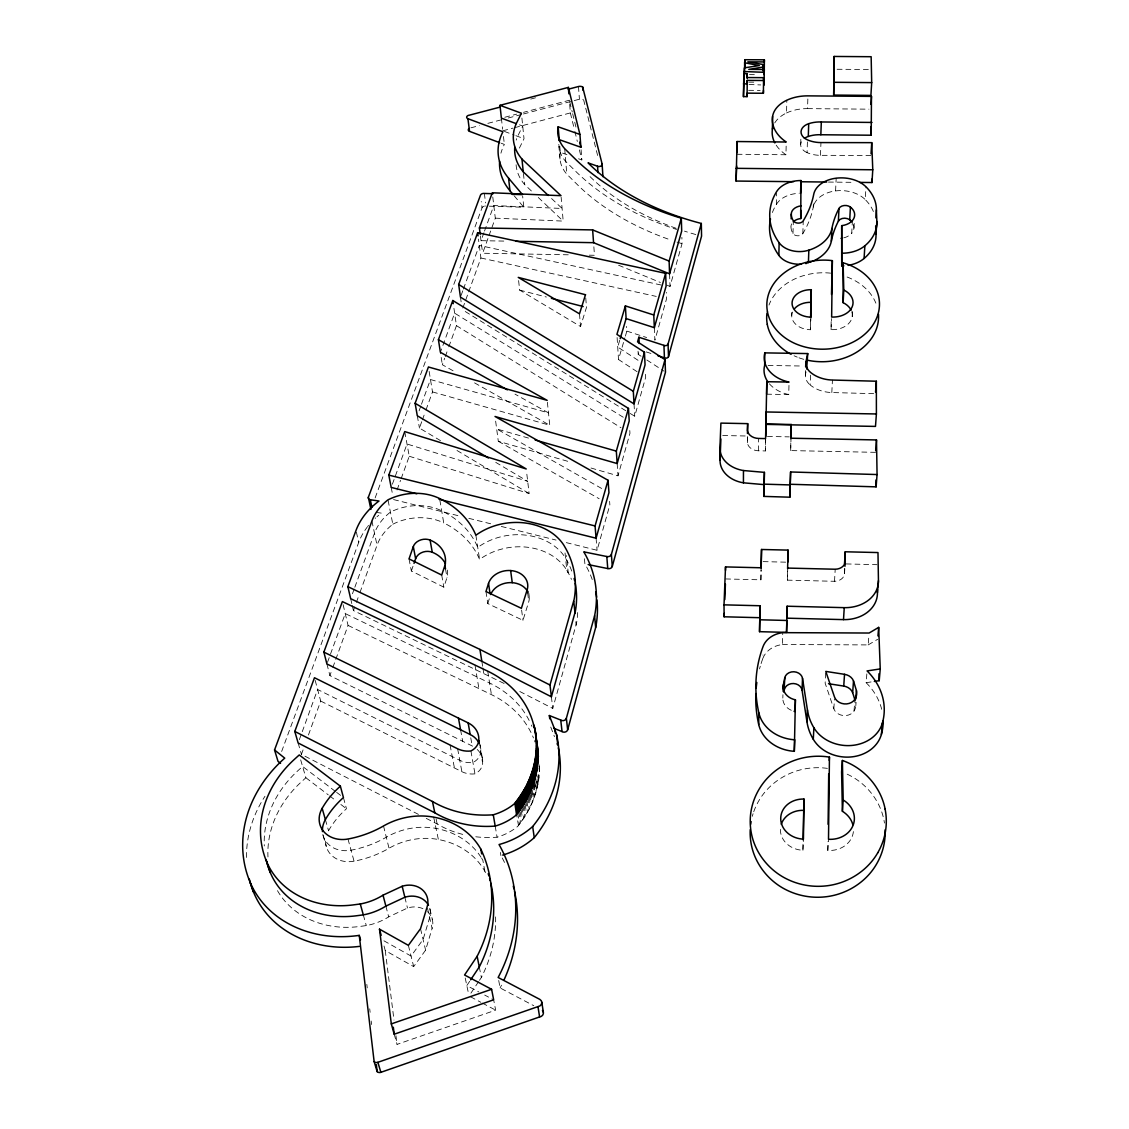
<?xml version="1.0" encoding="UTF-8"?>
<svg xmlns="http://www.w3.org/2000/svg" width="1129" height="1129" viewBox="0 0 1129 1129"><rect width="100%" height="100%" fill="white"/><g stroke="black" fill="none" stroke-linecap="round" stroke-linejoin="round"><path stroke-width="0.75" stroke-dasharray="5 3.75" d="M765.688 439.618L765.391 450.937L758.505 450.796A11.375 8.679 0.5 0 1 747.412 442.751L747.426 436.556M758.505 450.796L758.632 438.447M475.775 836.772A95.796 81.006 -11.2 0 0 497.085 837.21A52.343 44.765 -12.6 0 0 517.562 826.541C531.9 809.535 540.269 787.125 539.464 764.756M725.608 578.951L760.904 579.812L761.031 569.496M851.76 311.731A20.477 14.818 1.9 0 1 831.057 329.64L831.184 319.07M853.397 831.593A24.753 21.536 7.3 0 1 827.811 850.419L827.91 841.712M765.391 450.937L765.561 438.588M761.087 663.584A167.304 138.302 9 0 1 762.894 658.348L762.936 654.975M780.393 829.392A22.848 19.941 5.8 0 0 802.931 850.264L803.044 841.585M792.445 312.07A18.925 13.703 1.4 0 0 810.453 329.739L810.594 319.451M875.568 452.334L790.681 450.584L790.907 436.895M772.377 212.506A87.004 60.684 2.1 0 1 776.385 204.349L776.583 193.228M844.52 568.536L844.548 573.179A10.457 8.34 3.8 0 1 834.514 581.294L787.421 580.151L787.576 570.357M774.734 122.934A34.096 22.876 0.6 0 1 786.546 112.971L786.828 100.213M737.096 154.264L785.953 154.758L786.207 143.609M760.904 579.812L761.158 569.877M813.797 205.097A28.098 19.461 1.6 0 0 813.261 207.073A148.139 102.273 -2.3 0 1 802.846 233.562A5.349 3.754 0.8 0 1 797.935 235.806A5.349 3.754 0.8 0 1 792.995 233.52A24.64 17.203 1.2 0 1 790.963 226.774L791.048 223.598M766.633 394.176L788.734 394.557L789.016 383.648M792.995 233.52L793.334 220.832M762.894 658.348A24.584 20.308 2.8 0 1 782.439 644.518L782.764 632.649M791.725 315.598L791.81 312.451M782.834 698.075L782.933 694.73M790.681 450.584L791.02 438.221M787.421 580.151L787.76 568.085M800.687 144.23L800.87 137.851M802.846 233.562L803.241 220.861M747.412 442.751L747.624 436.02M786.546 112.971A35.945 24.132 0.6 0 1 807.545 108.624L807.941 95.866M870.939 155.421L820.473 155.336A24.457 16.455 0.9 0 1 807.066 152.641L807.475 139.883M805.358 375.237L805.513 370.552M813.261 207.073L813.374 203.897M810.453 329.739L810.918 317.15M873.691 393.668L831.819 392.539A29.806 22.03 2.3 0 1 810.255 385.031L810.721 372.542M820.473 155.336L820.966 142.579M802.931 850.264L803.425 839.129M814.178 204.137A28.098 19.461 1.6 0 1 835.587 190.914L836.18 178.184M831.057 329.64L831.565 318.618M831.819 392.539L832.44 380.05M825.68 673.096L825.144 683.186L833.851 708.829A10.98 9.173 5.8 0 0 843.321 715.532A10.98 9.173 5.8 0 0 854.032 711.002A15.933 13.294 5.6 0 0 855.641 702.69M843.758 237.852A15.735 10.98 1.7 0 0 851.732 233.251L852.423 220.55M853.947 228.143L854.216 223.373M834.514 581.294L835.206 569.228M852.24 316.515L852.607 310.207M833.851 708.829L834.458 698.823M873.38 211.518A56.563 39.402 1.2 0 0 865.223 199.565L865.999 186.821M844.52 573.715L844.859 568M827.811 850.419L828.503 839.284M854.032 711.002L854.766 700.996M855.824 705.681L856.078 702.337M782.439 644.518L868.173 644.913L868.977 634.724M881.693 709.294A69.067 58.031 4.7 0 0 866.141 682.706L866.945 672.616M519.806 691.512L552.773 708.419L576.538 623.166A116.936 94.017 -10.3 0 0 577.709 611.311M806.021 371.893L805.386 374.772A18.6 13.788 2.1 0 0 810.255 385.031M666.802 285.115L670.019 286.441L682.043 243.681L681.874 237.344M566.306 542.626L597.086 550.289L609.858 504.832L609.604 501.347M591.031 468.027L618 475.817L629.954 433.282L629.587 427.101M630.236 413.482L634.738 416.262L645.675 377.326L645.365 371.102M641.089 356.242L638.21 354.379L639.099 351.288M637.095 371.709L618.509 359.516L624.887 337.797M625.381 336.132L626.849 331.107L626.567 326.422M619.694 340.337L617.718 347.04L639.296 361.111M384.029 946.003L385.243 950.562L413.694 966.607L425.605 950.124L432.111 928.419L427.51 908.351M485.964 591.525L487.784 603.578L522.967 620.329L528.781 601.63A20.181 16.201 -8.4 0 0 528.824 594.348M518.606 280.571L519.665 290.097L580.532 326.507L586.487 307.413L585.626 296.306M487.784 603.578L490.339 595.491M409.023 558.883L411.365 571.006L443.824 587.151L447.013 577.582A31.584 24.909 -11.3 0 0 447.394 569.849M411.365 571.006L413.482 564.867M418.436 814.376L301.429 754.384L303.193 749.543M308.443 734.993L320.707 701.067L314.469 677.739M472.614 746.184A23.441 19.8 -13 0 0 472.19 745.973L329.908 675.622L332.251 669.144M332.829 667.521L335.172 661.044M335.765 659.421L348.057 625.41L342.383 601.588M504.113 683.468L353.433 610.549L355.79 604.015M356.383 602.392L359.332 594.221M359.925 592.598L377.03 545.265A54.869 43.015 -10.6 0 1 392.821 524.195L387.995 499.837M397.055 489.958L400.541 480.333M401.12 478.724L409.248 456.257L405.029 433.141M440.479 440.62L419.438 428.06L421.809 421.484M422.401 419.847L425.379 411.633M425.972 409.982L432.506 391.918L428.427 366.996M453.068 370.778L442.328 364.723L444.685 358.218M445.278 356.581L448.213 348.438M448.806 346.815L456.455 325.646L453.491 305.253M462.819 308.048L468.069 293.512M468.648 291.903L480.912 258.005L478.47 239.066M568.254 254.801L482.619 253.249L488.391 237.302M488.97 235.707L495.306 218.165L492.47 194.386M299.312 739.749L301.683 733.271M302.276 731.648L317.616 689.48L459.785 760.325A21.747 18.276 -12.1 0 0 472.966 762.512A14.338 12.08 -12.5 0 0 480.742 752.112A23.624 19.87 -12.9 0 0 479.896 745.098M327.495 662.328L345.248 613.583L489.591 682.989A105.293 88.499 -14.1 0 1 528.809 719.766L529.487 721.078A105.293 88.499 -14.1 0 1 530.743 723.731M352.46 593.769L354.238 588.872M354.845 587.235L374.489 533.227A55.25 43.128 -10.5 0 1 390.422 512.1A48.9 38.132 -11 0 1 441.665 510.788A97.616 76.744 -12.3 0 1 477.75 547.438A56.873 45.386 -8 0 1 565.177 557.543L567.195 561.071A117.783 94.286 -10.3 0 1 572.022 571.768M392.37 484.214L407.019 444.007L527.695 481.335L494.417 461.578M419.099 410.815L420.891 405.875M421.484 404.224L430.474 379.542L548.482 412.889L514.993 394.12M461.055 295.53L462.819 290.689M463.412 289.066L479.289 245.43L664.388 285.722M483.932 232.701L481.025 240.675L503.887 241.084M484.51 231.092L493.81 205.549L562.101 208.47L550.825 197.843M281.657 751.462L358.683 542.47A74.189 58.172 -10.6 0 1 367.108 527.257M375.153 497.875L482.041 207.807L481.264 201.498M521.908 118.037L524.011 138.712L519.411 148.068A67.034 45.513 -4 0 0 518.691 149.621M470.934 993.139L478.527 981.722M479.486 980.297L481.377 977.446A147.08 127.662 -23.2 0 0 495.462 913.178M469.692 981.284L466.827 985.589L478.752 991.911M300.681 759.873L305.874 777.74L300.37 782.778A108.243 92.282 -18.9 0 0 267.968 856.953M518.536 825.736L516.616 814.715M277.48 890.654A88.118 75.008 -19.9 0 0 358.627 926.613L366.29 925.582A54.799 47.037 -20.7 0 0 388.672 916.875L407.484 908.041A20.308 17.838 -20.3 0 1 423.53 908.958M868.173 644.913L877.67 639.296M394.204 1034.22L397.041 1044.381L495.659 1010.159L493.655 999.814L484.708 995.072M470.892 127.831L479.373 125.601M487.855 123.371L501.417 119.787M508.205 118.009L521.767 114.424M523.461 113.973L579.417 99.225A4.079 2.695 -4 0 1 582.846 99.352M502.8 130.823L512.933 128.127M514.612 127.69L570.357 112.928L569.369 100.241L523.489 112.335M530.715 99.07L537.545 97.277M504.79 117.261L516.687 114.128M866.141 682.706L872.675 681.704M749.444 74.627L754.355 74.655M837.097 69.264L868.638 69.504M748.739 82.135L753.89 82.177M748.626 90.32L760.17 90.405M807.545 108.624L868.935 109.174M828.418 182.065L854.554 182.348M768.073 365.457L802.169 366.022M589.225 255.182L594.475 255.281L593.558 242.679M722.701 435.526L745.959 435.992M767.438 436.429L789.227 436.867M763.133 561.621L785.967 562.171M846.214 563.935L877.007 564.683M489.379 206.184L523.814 207.256L522.656 196.206M749.063 84.492L760.763 84.943M495.306 218.165L563.188 221.101L561.141 197.279M376.282 512.383L381.461 513.145A74.189 58.172 -10.6 0 0 376.959 516.772M480.912 258.005L656.259 296.419M393.584 499.582L458.572 515.784M468.831 518.338L491.059 523.87M501.318 526.439L556.047 540.071M519.665 290.097L546.394 297.026M432.506 391.918L549.752 425.238L547.353 401.938M528.471 438.08L496.675 428.949L602.886 489.182M495.645 421.145L498.298 441.256L570.794 462.184M409.248 456.257L529.134 493.542L526.594 472.063M677.019 242.1L682.043 243.681M626.849 331.107L646.635 337.529M646.183 351.909L651.165 353.532M559.772 145.98L560.309 152.316L566.941 154.673M578.528 158.78L581.844 159.951L580.899 147.264M519.439 124.825L522.727 126.039L518.098 135.409A67.43 45.527 -4 0 0 516.207 140.095M504.423 131.43L514.217 135.071M515.854 135.678L524.011 138.712M501.177 143.228L504.353 144.413A83.532 56.718 -4 0 0 500.923 153.177M847.103 277.014C860.369 281.968 872.463 292.058 876.866 305.86M618.579 265.23L660.366 282.462M794.096 355.79L797.229 357.131M348.057 625.41L491.425 694.631A104.503 88.175 -14.3 0 1 530.376 731.296L531.053 732.594A104.503 88.175 -14.3 0 1 533.452 737.929M320.707 701.067L461.888 771.7A21.592 18.219 -12.2 0 0 474.97 773.873A14.225 12.024 -12.6 0 0 482.69 763.5L479.896 747.144M847.202 774.198C865.802 782.707 880.154 800.221 884.007 820.402A81.189 70.802 5.9 0 1 884.459 823.069M426.24 818.37L437.163 823.972A95.796 81.006 -11.2 0 0 465.43 835.023M498.708 980.466L500.105 987.931L533.805 1005.713M470.511 996.78L480.869 1002.298M482.351 1003.088L495.659 1010.159M474.561 382.886L549.752 425.238M383.902 940.796L411.055 956.065L423.079 939.511L429.655 917.694A20.463 17.909 -20 0 0 429.472 907.434M498.298 441.256L599.16 498.736M457.005 450.485L529.134 493.542M465.233 311.505L628.74 412.565M623.25 417.25L454.634 313.156L440.395 352.304L442.328 364.723M456.455 325.646L620.978 427.722M646.832 359.982L664.05 371.187M335.271 791.33L302.586 766.436L297.04 771.488A109.076 92.649 -18.6 0 0 264.299 845.96M336.625 792.36L343.442 797.554L346.448 808.759A86.721 74.683 -18.2 0 0 328.553 830.718A26.108 22.128 -19.7 0 0 328.045 831.664M305.874 777.74L328.257 794.844M329.668 795.917L335.257 800.193M340.859 804.469L346.448 808.759M516.094 164.763A67.034 45.513 -4 0 0 524.576 184.493L532.041 191.577M538.279 197.476L563.188 221.101M560.309 152.316A51.92 35.211 -3.4 0 0 566.8 174.176L578.598 185.862A255.747 168.193 0.1 0 0 671.078 240.11M514.231 195.853L523.814 207.256M550.754 727.076L554.466 736.687M323.106 835.545L326.323 846.595M298.141 742.995L301.429 754.384M325.378 819.598L328.553 830.718M363.312 914.871L366.29 925.582M347.986 839.016L354.054 861.187A92.465 77.097 -18.2 0 0 389.025 848.26A64.833 56.563 -18.8 0 1 438.377 839.496A75.925 66.371 -19.3 0 1 484.849 871.278A147.08 127.662 -23.2 0 1 486.811 875.638M385.878 906.107L388.672 916.875M326.902 663.965L329.908 675.622M583.58 99.705L598.215 157.862M408.373 945.354L413.694 966.607M383.521 825.976L389.025 848.26M569.778 101.92L572.248 111.997M572.657 113.676L575.959 127.111M570.357 112.928L574.463 129.722M574.873 131.401L577.328 141.478M579.375 149.875L581.844 159.951M404.859 897.245L407.484 908.041M420.51 928.715L425.605 950.124M350.667 598.68L351.853 603.775M352.248 605.469L353.433 610.549M429.937 908.944L432.379 919.712M356.397 532.14L358.683 542.47M465.219 978.024L468.718 994.508M371.921 521.019L377.03 545.265M433.663 817.128L438.377 839.496M436.161 819.188L437.163 823.972M479.275 966.932L481.377 977.446M391.198 487.432L392.694 495.024M450.076 745.027L454.422 767.96M457.64 748.795L461.888 771.7M484.849 871.278L482.859 860.298A76.518 66.667 -19 0 0 481.66 858.266M460.576 729.786L462.664 741.259M470.92 750.983L474.97 773.873M470.751 737.787L472.19 745.973M441.707 575.056L443.824 587.151M417.293 415.754L419.438 428.06M445.518 568.931L447.013 577.582M479.994 744.35L482.506 759.083M500.373 852.423L500.909 855.584M495.194 826.089L497.085 837.21M439.844 500.034L443.725 522.896A96.925 76.546 -12.4 0 1 479.585 559.476A56.478 45.259 -8.1 0 1 566.405 569.581L568.226 572.784L566.49 555.524M475.027 665.094L478.908 688.577M481.829 661.298L482.633 666.322M482.902 667.987L483.706 673.011M487.728 671.176L491.425 694.631M518.874 811.765L520.568 822.956M475.888 535.231L479.585 559.476M517.759 813.247L519.467 824.424M521.245 810.368L522.685 819.964M520.187 811.878L521.64 821.475M523.023 805.725L524.689 816.93M522.035 807.249L523.701 818.454M525.154 804.229L526.566 813.854M524.223 805.781L525.634 815.392M526.933 801.096L528.316 810.735M525.818 801.068L527.455 812.301M528.57 797.921L529.953 807.56M527.539 797.907L529.162 809.154M530.813 793.108L532.182 802.761M460.463 297.153L461.126 301.838M530.094 794.717L531.463 804.37M529.346 796.326L530.729 805.965M533.424 793.052L534.102 797.893M532.14 789.848L533.495 799.515M531.491 791.485L532.846 801.138M534.412 783.272L535.753 792.967M533.89 784.923L535.231 794.604M533.114 784.965L534.68 796.255M536.811 781.494L537.475 786.349M535.767 778.304L537.094 788M536.021 784.81L536.684 789.665M534.892 781.621L536.233 791.316M538.462 774.776L538.9 778.022M538.025 774.833L538.688 779.687M537.771 776.498L538.434 781.353M537.714 779.786L538.152 783.018M537.39 781.451L537.827 784.683M539.097 764.799L539.521 768.059M539.069 766.464L539.507 769.724M539.013 768.129L539.45 771.375M521.612 610.041L522.967 620.329M527.68 593.007L528.781 601.63M480.418 235.905L482.619 253.249M528.824 593.289L529.261 596.733M385.243 950.562L393.993 1020.051M395.954 1035.688L397.041 1044.381M484.383 193.454L485.555 202.91M551.389 696.805L552.773 708.419M366.826 984.389L367.235 987.875M369.719 1008.804L370.129 1012.304M371.173 1021.025L371.582 1024.511M501.389 118.15L502.617 129.228M503.478 136.496L504.353 144.413M523.433 173.429L524.576 184.493M565.036 552.956L566.786 570.216L568.409 573.08A116.936 94.017 -10.3 0 1 571.486 579.417M575.818 621.769L576.157 625.156M584.427 558.742L584.893 563.907A136.778 109.993 -10.4 0 1 592.852 581.308M559.998 158.977L558.911 146.304A52.23 35.225 -3.4 0 0 565.756 161.503L577.625 173.203A257.243 168.221 0.1 0 0 676.624 229.441M564.698 148.689L566.8 174.176M596.084 538.208L597.086 550.289M579.487 313.834L580.532 326.507M578.485 86.524L579.417 99.225M617.168 463.553L618 475.817M617.111 337.543L618.509 359.516M634.032 403.872L634.738 416.262M638.054 351.246L638.21 354.379M654.34 327.678L654.891 340.196L666.576 298.677L666.336 292.383M669.568 273.839L670.019 286.441M246.517 857.461A129.877 110.741 -18.9 0 1 264.976 796.27M367.588 526.636A74.189 58.172 -10.6 0 1 368.562 525.408M375.138 518.409A74.189 58.172 -10.6 0 1 375.745 517.858M482.041 207.807A3.119 2.145 -6.3 0 1 483.904 206.254M484.708 206.071A3.119 2.145 -6.3 0 1 485.541 206.028M695.789 234.536A239.531 157.481 0.1 0 1 684.47 231.135M676.186 228.326A239.531 157.481 0.1 0 1 588.957 175.531M501.516 985.18A169.491 147.137 -23.3 0 1 500.105 987.931M502.236 857.984A169.491 147.137 -23.3 0 1 504.719 862.881M354.054 861.187A26.108 22.128 -19.7 0 1 325.985 837.605M427.566 911.696A20.308 17.838 -20.3 0 1 432.111 928.419M477.214 749.444A23.441 19.8 -13 0 1 482.69 763.5M534.497 740.666A104.503 88.175 -14.3 0 1 534.991 742.035M392.836 524.195A48.561 38.047 -11.1 0 1 443.725 522.896M827.402 768.369A61.446 53.359 6.6 0 0 810.848 768.045C790.342 769.964 770.853 781.48 759.888 799.007A81.486 70.986 7.5 0 0 753.495 812.414M752.309 816.295A81.486 70.986 7.5 0 1 753.071 813.699M759.549 668.904A167.304 138.302 9 0 1 760.283 666.237M791.302 710.31A15.481 12.927 3.7 0 1 783.046 696.452M788.734 394.557A33.743 24.993 1.3 0 1 769.004 383.338M830.648 273.147A50.89 36.735 1.7 0 0 816.86 273.063C800.743 274.545 784.542 281.742 774.607 294.852A67.387 48.815 2 0 0 769.004 305.042M803.777 359.318A51.115 37.13 1.7 0 1 797.215 357.131M853.411 224.558A16.328 11.403 1.6 0 1 851.732 233.251M776.385 204.349A26.56 18.445 0.8 0 1 799.276 193.285M790.963 226.774A12.01 8.397 0.9 0 1 791.655 223.909M835.587 190.914A29.241 20.251 1.7 0 1 865.223 199.565M807.066 152.641A13.83 9.328 0.8 0 1 802.931 139.629M785.953 154.758A46.769 31.372 0.9 0 1 775.482 144.032M481.039 857.278A76.518 66.667 -19 0 0 436.048 828.404A65.341 56.817 -18.5 0 0 386.301 837.21A93.171 77.379 -18 0 1 351.048 850.193A26.306 22.227 -19.4 0 1 322.668 833.597M531.35 725.072A105.293 88.499 -14.1 0 1 531.914 726.427M558.841 145.359A52.23 35.225 -3.4 0 1 558.813 144.399"/><path stroke-width="1.5" d="M763.458 90.433L763.387 93.27L747.2 93.142L747.088 96.628L743.446 96.6L743.842 73.611L747.144 73.639L747.13 78.423M764.192 82.262L764.107 85.07L764.375 59.809L744.957 59.724L744.618 62.772L759.295 65.553L744.477 67.839L743.446 96.6M747.68 423.643L747.454 430.375A11.459 8.693 0.5 0 0 758.632 438.447L765.561 438.588L765.942 423.996L791.246 424.504L791.02 438.221L876.499 439.943L877.064 474.547L790.596 471.978L789.863 497.197L763.754 496.393L764.234 484.637L743.432 482.817L743.461 470.539A29.594 22.622 0.3 0 1 719.935 447.663L720.909 423.107L747.68 423.643L747.44 433.465M744.477 67.839L744.053 84.294M744.618 67.557L744.618 62.772M744.928 67.698L744.957 59.724M747.088 96.628L747.243 80.385L763.529 80.512L763.599 77.675L747.017 77.548L747.144 73.639M762.894 70.28L763.119 64.508L747.85 61.855L764.333 61.94L764.375 59.809M763.049 70.887L763.119 64.508M763.387 93.27L763.599 77.675M759.676 619.779L786.885 620.47L786.546 632.381L759.535 631.675L760.043 605.751L724.014 604.848L725.51 566.913L761.045 567.774L761.539 549.484L788.056 550.105L787.605 568.734M758.857 712.907A38.569 32.318 3.7 0 0 794.731 739.791L794.308 751.307A38.287 32.205 3.8 0 1 758.716 724.508L758.857 712.907A168.56 138.782 8.8 0 1 763.063 646.522A24.753 20.364 2.7 0 1 782.764 632.649L869.104 633.03L878.672 627.385L880.239 668.918L879.209 680.688L874.312 681.45M759.535 631.675L760.043 605.751M761.539 549.484L761.2 568.212M831.494 294.429L832.355 260.644L831.226 260.489A51.214 36.791 1.7 0 0 817.354 260.404C801.153 261.886 784.853 269.069 774.819 282.236A67.825 48.872 2 0 0 767.466 311.787M832.355 260.644L831.65 317.051A20.618 14.832 1.9 0 0 852.056 307.088A20.618 14.832 1.9 0 0 843.786 290.026L843.109 262.831C859.183 267.305 874.481 279.131 878.517 295.939A67.655 48.745 1.4 0 1 872.308 325.886C862.457 339.773 845.649 347.337 829.025 348.889A51.454 37.186 1.7 0 1 797.596 344.599C783.3 339.095 770.401 327.311 767.452 311.787M828.107 824.311L828.7 773.817M877.727 852.832C866.945 871.532 846.651 883.936 825.285 885.969A62.278 54.291 6.6 0 1 787.195 879.195C768.256 870.064 753.96 851.576 750.912 830.648A82.121 71.282 7.3 0 1 760.057 787.689C771.093 770.049 790.766 758.519 811.384 756.571A61.926 53.585 6.4 0 1 828.079 756.896L829.448 757.136L828.503 839.284A24.951 21.62 7.1 0 0 853.185 825.031A24.951 21.62 7.1 0 0 843.194 799.995L842.389 760.466C863.727 767.889 880.86 786.8 885.136 809.126M323.868 652.125L468.14 722.87A23.808 19.941 -12.7 0 1 478.767 740.525A14.451 12.123 -12.3 0 1 470.92 750.983A21.917 18.346 -11.9 0 1 457.64 748.795L314.469 677.739L294.796 731.437L432.449 801.477A97.249 81.584 -11 0 0 493.274 814.785A53.148 45.104 -12.3 0 0 514.104 804.031C531.773 783.314 540.622 754.243 534.553 727.344A88.528 74.359 -13.2 0 0 533.565 724.536A106.098 88.824 -13.9 0 0 527.892 709.379L527.215 708.066A106.098 88.824 -13.9 0 0 487.728 671.176L342.383 601.588L323.868 652.125L326.902 663.965L470.172 734.513A23.624 19.87 -12.9 0 1 479.218 743.446M294.796 731.437L298.141 742.995L434.82 812.809A96.515 81.288 -11.1 0 0 495.194 826.089A52.738 44.934 -12.4 0 0 515.854 815.378C533.396 794.703 542.132 765.758 536.106 738.973A87.85 74.091 -13.3 0 0 535.795 738.056M806.656 369L807.729 353.575L764.827 352.883L764.658 365.401A33.743 24.993 1.3 0 0 767.96 381.983M763.754 496.393L764.404 472.359L743.461 470.539M764.234 484.637L764.404 472.359M765.758 436.387L766.097 411.972L876.4 413.962L876.344 381.221L832.44 380.05A30.003 22.072 2.2 0 1 810.721 372.542A18.727 13.816 2 0 1 805.824 362.268L807.729 353.575M766.633 394.176L766.803 381.701L789.058 382.082A33.969 25.036 1.3 0 1 764.827 352.883M803.072 839.849L803.975 799.064A23.032 20.012 5.7 0 0 780.718 818.313A23.032 20.012 5.7 0 0 803.425 839.129L803.975 799.064M810.622 317.743L811.285 289.701A19.052 13.731 1.4 0 0 792.064 303.08A19.052 13.731 1.4 0 0 810.918 317.15L811.285 289.701M774.875 142.946A46.769 31.372 0.9 0 1 772.405 129.214L772.589 116.47A34.307 22.89 0.6 0 1 786.828 100.213A36.156 24.132 0.6 0 1 807.941 95.866L871.461 96.388L871.207 135.226L820.839 134.746A25.332 17.133 0.9 0 0 808.293 136.44A13.83 9.328 0.8 0 0 804.427 138.359M786.546 632.381L787.125 606.217L844.252 607.656A34.406 27.491 4.3 0 0 878.447 580.701L877.981 552.561L845.254 551.785L844.506 563.907M794.308 751.307L795.409 699.825A15.594 12.969 3.6 0 1 783.357 684.753L784.838 677.513A8.99 7.451 3.3 0 1 793.955 671.769A8.99 7.451 3.3 0 1 802.521 678.36L807.447 710.056L806.939 721.685A62.405 52.146 7.1 0 0 813.303 739.312A36.594 30.737 6.2 0 0 850.292 757.023A36.594 30.737 6.2 0 0 881.396 734.4A69.067 58.031 4.7 0 0 883.174 720.725M801.491 264.158A22.509 15.862 0.9 0 1 778.869 255.394L779.123 242.721A87.554 60.74 2 0 1 776.611 191.634A26.715 18.459 0.7 0 1 800.941 180.541L800.757 218.546A12.01 8.397 0.9 0 0 793.278 221.778M764.178 74.697L764.234 72.566M766.803 381.701L765.914 424.391L875.483 426.409L876.4 413.962M791.161 218.843L791.288 214.087A12.08 8.397 0.8 0 1 801.138 205.845M783.173 691.428L783.357 684.753M790.907 436.895L791.246 424.504M787.717 562.214L788.056 550.105M783.921 692.119L784.838 677.513M789.863 497.197L790.201 484.934L763.924 484.143M790.596 471.978L790.244 484.27L876.118 486.853L877.064 474.547M787.125 606.217L786.786 618.17L843.504 619.623A34.166 27.406 4.4 0 0 877.445 592.753L878.447 580.701M800.56 193.271L800.941 180.541M808.293 136.44L808.703 123.682A25.487 17.147 0.9 0 1 821.319 121.974L871.997 122.44M747.243 80.385L747.13 83.885L743.475 83.842M808.406 262.845L808.844 250.186A40.39 28.197 0.6 0 0 831.918 228.467A141.125 98.279 4.7 0 1 838.988 208.47A6.788 4.699 1.7 0 1 850.419 207.087A16.441 11.403 1.6 0 1 852.423 220.55A15.834 10.994 1.6 0 1 841.698 225.645L841.74 265.894A30.243 21.253 1.8 0 0 843.871 265.823M805.654 366.953L805.824 362.268M795.409 699.825L794.999 711.482A15.481 12.927 3.7 0 1 794.04 711.256M793.574 181.684L736.08 181.049L737.082 141.534L786.236 142.014A47.051 31.386 0.8 0 1 772.589 116.47M736.08 181.049L736.644 165.977M820.839 134.746L821.319 121.974M743.432 482.817A29.396 22.58 0.3 0 1 720.062 459.983L720.895 438.983M759.902 617.704L724.126 616.787L724.268 613.343M724.804 599.584L725.411 584.116M806.939 721.685L802.056 690.101L802.521 678.36M834.133 56.45L833.682 95.076L870.911 95.4L871.687 82.6L871.151 56.718L834.133 56.45L833.682 95.076M812.852 261.194A40.136 28.169 0.6 0 0 831.339 241.169L831.918 228.467M813.303 739.312L813.868 727.753A62.871 52.329 6.9 0 1 807.447 710.056M831.339 241.169A140.236 98.181 4.8 0 1 838.381 221.185L838.988 208.47M841.74 265.894L841.698 225.645M843.109 262.831L843.123 302.657A20.477 14.818 1.9 0 1 851.139 310.193M843.123 302.657L843.786 290.026M851.76 221.778A16.328 11.403 1.6 0 0 849.728 219.802L850.419 207.087M829.25 760.41L829.448 757.136M870.981 104.39L871.461 96.388M844.972 566.278L845.254 551.785M848.091 265.371A30.243 21.253 1.8 0 0 864.08 258.485L864.87 245.797A53.049 36.947 1.3 0 0 876.866 221.496L876.4 209.923A56.902 39.43 1.2 0 0 865.999 186.821A29.41 20.28 1.6 0 0 836.18 178.184A28.267 19.475 1.6 0 0 813.713 194.357A149.042 102.344 -2.3 0 1 803.241 220.861A5.391 3.754 0.7 0 1 798.302 223.119A5.391 3.754 0.7 0 1 793.334 220.832A24.796 17.217 1.1 0 1 791.288 214.087M871.038 153.826L871.729 142.649L820.966 142.579A24.598 16.455 0.9 0 1 807.475 139.883A13.915 9.342 0.8 0 1 801.054 131.486A13.915 9.342 0.8 0 1 808.703 123.682M843.504 619.623L844.252 607.656M859.776 182.404L871.969 182.531L872.773 169.773L871.729 142.649M855.175 700.7L852.663 692.698A11.107 9.23 5.6 0 0 843.744 686.079L844.52 674.323L825.779 671.416L834.557 697.157A11.064 9.201 5.7 0 0 844.097 703.889A11.064 9.201 5.7 0 0 854.879 699.331A16.046 13.336 5.5 0 0 856.431 690.609L853.51 680.97A11.191 9.272 5.5 0 0 844.52 674.323M875.878 217.883L876.4 209.923M864.08 258.485A52.71 36.918 1.4 0 0 876.005 234.211L876.866 221.496M842.389 760.466L841.599 771.911L842.403 811.299A24.753 21.536 7.3 0 1 852.832 824.622M842.403 811.299L843.194 799.995M852.663 692.698L853.51 680.97M875.554 392.158L876.344 381.221M855.81 698.978L856.431 690.609M875.681 450.781L876.499 439.943M877.953 635.895L878.672 627.385M881.396 734.4L882.469 722.8A69.589 58.242 4.5 0 0 867.086 670.936L880.239 668.918M551.389 696.805L549.978 685.021L574.167 599.231A118.63 94.554 -10.2 0 0 565.954 548.877L563.935 545.349A57.283 45.513 -8 0 0 475.888 535.231A98.322 76.955 -12.2 0 0 439.59 498.51A49.253 38.231 -10.9 0 0 387.995 499.837A55.646 43.227 -10.4 0 0 371.921 521.019L347.859 586.657L350.667 598.68L481.829 661.298L551.389 696.805L575.367 611.283A117.783 94.286 -10.3 0 0 575.155 583.03M657.798 355.691L664.431 357.851A2.653 1.962 -2.3 0 0 668.523 356.552L701.561 236.102L701.321 223.443A240.943 157.51 0.1 0 1 588.04 162.858L597.551 166.231A3.006 2.046 -3.7 0 0 600.826 166.09A3.006 2.046 -3.7 0 0 602.124 164.001L582.663 87.004A4.107 2.695 -4 0 0 578.485 86.524L568.24 89.219M588.153 564.571L607.755 568.564A3.443 2.752 -4.5 0 0 612.285 566.448L665.489 372.118L664.995 359.643L637.56 341.875L638.887 337.232L663.937 345.361A2.667 1.962 -2.3 0 0 668.058 344.049L701.321 223.443M553.986 728.36L562.059 731.578A3.458 2.907 -7.6 0 0 567.661 729.814L595.66 627.555A136.778 109.993 -10.4 0 0 596.931 599.922M567.661 729.814L566.363 718.284L594.616 615.686A137.766 110.303 -10.3 0 0 583.792 551.855L606.809 556.526A3.458 2.752 -4.5 0 0 611.382 554.395L664.995 359.643M654.34 327.678L666.11 286.089L665.63 273.345L477.652 232.701L458.67 284.48L460.463 297.153L634.032 403.872L645.054 364.865L644.433 352.234L616.914 334.382L625.381 305.903L653.776 314.991L654.34 327.678L626.115 318.59L625.381 305.903M516.193 241.296L593.558 242.679L669.568 273.839L681.69 231.022L681.323 218.222L676.229 216.641A258.767 168.249 0.1 0 1 576.637 160.389L564.698 148.689A52.541 35.239 -3.4 0 1 558.149 126.815L579.925 134.436L580.899 147.264L559.236 139.643L558.149 126.815M439.012 499.272L596.084 538.208L608.954 492.625L608.051 480.262L495.024 416.474L616.321 451.12L617.168 463.553L535.16 440M617.168 463.553L629.22 420.934L628.472 408.402L452.8 300.512L438.419 339.716L440.395 352.304L507.373 389.844M653.776 314.991L665.63 273.345M669.568 273.839L669.13 261.081L681.323 218.222M596.084 538.208L595.068 525.945L608.051 480.262M616.321 451.12L628.472 408.402M634.032 403.872L633.327 391.311L644.433 352.234M620.188 338.672L626.115 318.59M527.243 589.55L521.386 608.319L485.964 591.525L488.532 583.425A19.8 15.82 -8.3 0 1 510.633 570.554A20.322 16.258 -8.4 0 1 527.243 589.55L527.68 593.007M444.911 565.46L441.707 575.056L409.023 558.883L413.313 546.577A11.459 8.961 -10.7 0 1 430.078 540.071A31.81 24.979 -11.2 0 1 444.911 565.46L445.518 568.931M414.018 563.343L415.613 558.728L413.313 546.577M416.813 493.782L391.198 487.432L388.799 475.111L404.746 431.588L526.227 468.958L415.119 403.279L428.427 366.996L547.198 400.372L438.419 339.716M480.206 234.31L479.402 227.945L492.286 192.791L561 195.684L521.951 159.048A67.839 45.555 -4 0 1 516.743 122.581L521.429 113.225L499.978 105.336L501.389 118.15L516.165 123.611M280.542 763.373L278.016 761.341L274.545 749.966L356.016 530.418A74.712 58.313 -10.5 0 1 378.991 501.022L370.312 499.752A2.851 2.187 -11.6 0 1 368.35 497.296L480.474 195.19A3.133 2.145 -6.3 0 1 484.383 193.454L493.048 193.722M470.652 979.845L479.275 966.932A148.238 128.254 -22.9 0 0 490.776 883.019M340.379 786.179A88.062 75.304 -17.7 0 0 322.16 808.322A26.503 22.312 -19.2 0 0 323.642 831.466A26.503 22.312 -19.2 0 0 347.986 839.016A93.876 77.661 -17.7 0 0 383.521 825.976A65.863 57.057 -18.2 0 1 433.663 817.128A77.125 66.964 -18.7 0 1 480.827 849.135A149.409 128.833 -22.5 0 1 477.144 956.263L464.569 975.004L491.609 989.3L493.655 999.814L394.204 1034.22L391.311 1023.89L379.499 929.167L408.373 945.354L420.51 928.715L427.157 906.799A20.632 17.993 -19.7 0 0 421.978 889.44A20.632 17.993 -19.7 0 0 402.178 886.265L383.027 895.17A55.66 47.446 -20.1 0 1 360.278 903.976L352.488 905.006A89.487 75.615 -19.3 0 1 266.557 861.512A109.922 93.03 -18.4 0 1 293.653 760.029L299.241 754.948L340.379 786.179L343.442 797.554A87.385 74.994 -17.9 0 0 325.378 819.598A26.306 22.227 -19.4 0 0 322.442 831.593M266.557 861.512L270.283 872.576A88.796 75.304 -19.6 0 0 355.579 915.887L363.312 914.871A55.222 47.249 -20.4 0 0 385.878 906.107L404.859 897.245A20.463 17.909 -20 0 1 428.512 905.275M274.545 749.966L284.734 758.138A130.879 111.192 -18.6 0 0 249.721 881.283A110.67 93.876 -19.6 0 0 359.248 935.376L374.136 1061.599A3.782 3.387 -29.4 0 0 377.876 1062.318L537.954 1006.616A4.177 3.839 -16.2 0 0 539.831 999.391L498.143 977.474A170.818 147.814 -22.9 0 0 499.046 844.534A74.034 63.069 -12.5 0 0 532.662 826.527A135.819 114.114 -14.5 0 0 556.555 734.542A107.678 90.828 -13.3 0 0 554.946 729.997L549.343 715.532L560.732 720.048A3.472 2.921 -7.5 0 0 566.363 718.284M374.136 1061.599L377.157 1071.619A3.754 3.373 -29.9 0 0 380.868 1072.324L539.606 1016.933A4.149 3.81 -16.6 0 0 542.442 1010.497M391.311 1023.89L491.609 989.3M499.978 105.336L568.353 87.399L579.925 134.436M500.02 107.128L469.311 115.186A2.822 1.877 -6.2 0 0 466.757 116.724A2.822 1.877 -6.2 0 0 467.942 118.714L469.537 131.359L499.597 142.635M762.936 67.091L748.795 69.377L764.333 69.504L764.248 72.312L744.082 71.536M834.246 82.304L871.687 82.6M736.066 168.334L872.773 169.773M800.546 181.755L826.668 182.037M479.402 227.945L592.64 229.907L669.13 261.081M787.76 568.085L835.206 569.228A10.528 8.355 3.8 0 0 845.296 561.085M512.1 194.315L522.487 194.64L508.572 178.142A84.026 56.746 -4 0 1 502.941 131.754L467.942 118.714M828.517 683.708L843.744 686.079M388.799 475.111L595.068 525.945M551.404 298.324L583.157 306.552M347.859 586.657L479.924 649.415L549.978 685.021M791.09 354.294C779.504 348.212 769.738 337.5 767.268 324.362M488.377 457.979L417.293 415.754L415.119 403.279M458.67 284.48L633.327 391.311M514.768 147.292A67.43 45.527 -4 0 0 523.263 171.848L548.327 195.472M499.597 161.165A83.532 56.718 -4 0 0 509.969 190.787L513.159 194.583M249.721 881.283L253.545 892.122A109.823 93.495 -19.9 0 0 359.332 946.398M377.876 1062.318L380.868 1072.324M359.248 935.376L360.546 939.935M322.16 808.322L325.378 819.598M360.278 903.976L363.312 914.871M379.499 929.167L381.15 935.32M383.027 895.17L385.878 906.107M579.657 142.226L580.899 147.264M402.178 886.265L404.859 897.245M370.312 499.752L371.893 507.33M432.449 801.477L434.82 812.809M368.35 497.296L370.905 509.419M477.144 956.263L479.275 966.932M480.827 849.135L481.688 853.919M458.473 718.129L460.576 729.786M430.078 540.071L432.266 552.25A31.584 24.909 -11.3 0 1 445.475 563.766M468.14 722.87L470.172 734.513M478.767 740.525L479.331 743.842M493.274 814.785L495.194 826.089M479.924 649.415L481.829 661.298M537.954 1006.616L539.606 1016.933M541.779 1002.1L543.402 1012.445M514.88 803.368L516.546 814.799M517.153 800.419L518.874 811.765M516.024 801.9L517.759 813.247M519.298 797.399L521.005 808.773M518.239 798.909L519.947 810.283M521.344 794.336L523.023 805.725M488.532 583.425L490.071 593.769M520.342 795.874L522.035 807.249M523.249 791.231L524.914 802.634M522.304 792.798L523.983 804.187M525.041 788.084L526.693 799.501M452.8 300.512L453.251 303.673M524.166 789.665L525.818 801.068M526.707 784.895L528.344 796.326M532.662 826.527L534.257 837.662A73.47 62.829 -12.6 0 1 502.687 855.076M525.888 786.504L527.539 797.907M528.965 780.054L530.588 791.5M528.245 781.677L529.868 793.108M527.497 783.286L529.12 794.717M530.926 775.143L532.535 786.603M530.305 776.78L531.914 788.24M529.656 778.417L531.265 789.863M532.606 770.176L534.186 781.663M532.084 771.841L533.664 783.314M531.519 773.492L533.114 784.965M534.37 763.514L535.936 775.016M533.975 765.18L535.541 776.681M533.551 766.859L535.132 778.347M533.086 768.524L534.68 779.998M536.007 753.452L537.559 764.996M535.823 755.132L537.376 766.662M510.633 570.554L512.256 582.677A20.181 16.201 -8.4 0 1 527.949 592.062M535.598 756.811L537.15 768.341M535.344 758.49L536.896 770.006M535.047 760.17L536.614 771.686M534.723 761.835L536.289 773.351M535.456 731.917L537.616 748.414M534.652 727.655L537.87 751.702M536.416 741.767L538.392 756.613M536.458 743.432L537.997 755.005M536.458 745.098L538.011 756.67M533.565 724.536L534.003 727.866M536.444 746.763L537.983 758.321M536.388 748.428L537.926 759.986M536.289 750.108L537.841 761.652M536.176 751.773L537.714 763.331M477.652 232.701L478.061 235.876M393.329 1027.235L394.204 1034.22M549.343 715.532L549.752 718.834M556.555 734.542L557.726 744.378M554.946 729.997L555.341 733.271M376.338 1064.633L377.157 1071.619M560.732 720.048L562.059 731.578M508.572 178.142L509.969 190.787M521.951 159.048L523.263 171.848M573.786 601.235L574.986 613.287M594.616 615.686L595.66 627.555M606.809 556.526L607.755 568.564M568.353 87.399L568.861 93.82M611.382 554.395L612.285 566.448M592.64 229.907L593.558 242.679M582.663 87.004L582.903 90.179M597.551 166.231L597.975 172.568M602.124 164.001L602.942 176.674M638.887 337.232L639.212 343.484M875.681 225.955L876.005 234.211M663.937 345.361L664.431 357.851M871.842 179.144L871.969 182.531M878.941 673.787L879.209 680.688M668.058 344.049L668.523 356.552M871.038 126.547L871.207 135.226M876.005 479.952L876.118 486.853M877.388 589.239L877.445 592.753M719.935 447.663L720.062 459.983M724.014 604.848L724.126 616.787M800.687 210.121L800.757 218.546M725.51 566.913L725.538 570.357M737.082 141.534L737.096 152.669M253.545 892.122A129.877 110.741 -18.9 0 1 249.311 879.124M469.537 131.359A2.808 1.863 -6.2 0 1 469.071 128.494M595.675 591.836A136.778 109.993 -10.4 0 1 596.592 597.213M557.161 743.743A106.874 90.503 -13.5 0 1 557.557 744.872M558.333 747.906A134.803 113.69 -14.7 0 1 534.257 837.662M513.286 886.138A169.491 147.137 -23.3 0 1 513.949 888.833M514.57 891.543A169.491 147.137 -23.3 0 1 504.155 979.633M415.613 558.728A11.375 8.947 -10.8 0 1 432.266 552.25M490.663 594.546A19.659 15.778 -8.4 0 1 512.256 582.677M781.282 824.269A22.848 19.941 5.8 0 1 803.481 810.354M885.108 829.815A81.189 70.802 5.9 0 1 876.64 863.925C865.985 882.525 845.833 894.874 824.607 896.906A61.799 54.065 6.8 0 1 786.814 890.146C768.002 881.043 753.833 862.612 750.827 841.811A81.486 70.986 7.5 0 1 750.221 829.632M750.7 824.241A81.486 70.986 7.5 0 1 751.124 821.573M758.716 724.508A167.304 138.302 9 0 1 755.837 693.573M756.19 688.013A167.304 138.302 9 0 1 756.825 682.481M784.5 689.24A8.919 7.437 3.4 0 1 793.546 683.525A8.919 7.437 3.4 0 1 802.056 690.101M794.407 308.81A18.925 13.703 1.4 0 1 810.82 302.318M767.283 324.362A67.387 48.815 2 0 1 766.958 313.227M807.179 360.151A51.115 37.13 1.7 0 0 828.446 361.435C844.986 359.883 861.667 352.304 871.461 338.488A67.218 48.688 1.4 0 0 878.461 314.102M841.613 238.275A15.735 10.98 1.7 0 1 841.063 238.346M838.381 221.185A6.746 4.699 1.8 0 1 849.728 219.802M811.398 261.787A40.136 28.169 0.6 0 1 809.916 262.337M807.08 263.24A22.509 15.862 0.9 0 1 805.725 263.565M778.869 255.394A87.004 60.684 2.1 0 1 770.5 218.871M772.405 129.214A34.096 22.876 0.6 0 1 772.73 127.605M864.87 245.797A30.427 21.268 1.8 0 1 842.375 253.221M808.844 250.186A22.651 15.891 0.8 0 1 779.123 242.721M882.469 722.8A36.862 30.836 6.1 0 1 851.139 745.507A36.862 30.836 6.1 0 1 813.868 727.753M885.108 809.126A81.81 71.099 5.7 0 1 877.713 852.832M488.194 873.691A148.238 128.254 -22.9 0 1 488.913 875.991M489.577 878.32A148.238 128.254 -22.9 0 1 490.198 880.662M270.283 872.576A109.076 92.649 -18.6 0 1 266.134 859.536M574.111 578.471A117.783 94.286 -10.3 0 1 574.661 580.743M559.081 140.589A52.23 35.225 -3.4 0 1 559.236 139.643M585.499 294.725L579.487 313.834L518.253 277.395L585.499 294.725"/></g></svg>
